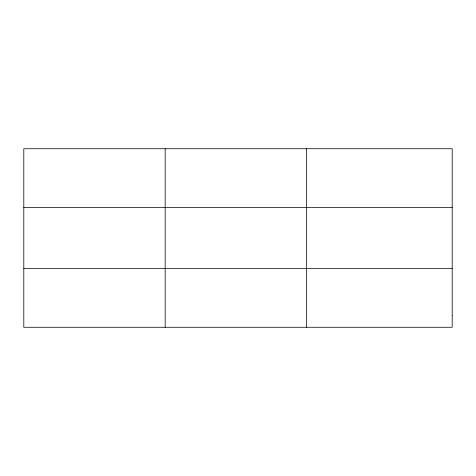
<?xml version="1.0" encoding="UTF-8"?>
<svg xmlns="http://www.w3.org/2000/svg" width="476" height="476" viewBox="0 0 476 476"><rect width="100%" height="100%" fill="white"/><g stroke="black" fill="none" stroke-linecap="round" stroke-linejoin="round"><path stroke-width="0.71" d="M165.172 327.268L165.172 148.732M306.544 327.268L306.544 148.732M23.8 207.649L452.2 207.649M23.8 268.351L452.2 268.351M452.2 315.487L452.2 327.268L23.8 327.268L23.8 148.732L452.2 148.732L452.2 315.487"/></g></svg>
